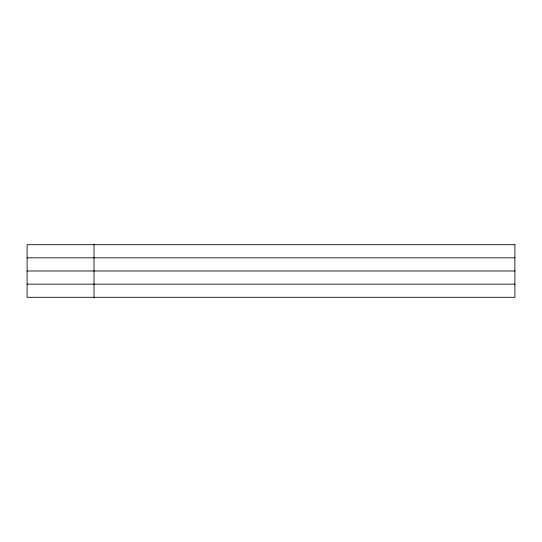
<?xml version="1.0" encoding="UTF-8"?>
<svg xmlns="http://www.w3.org/2000/svg" width="542" height="542" viewBox="0 0 542 542"><rect width="100%" height="100%" fill="white"/><g stroke="black" fill="none" stroke-linecap="round" stroke-linejoin="round"><path stroke-width="0.81" d="M27.1 257.843L514.9 257.843M27.1 271L514.9 271M27.1 284.157L514.9 284.157M94.017 244.693L94.017 297.307M514.9 244.693L27.1 244.693L27.1 297.307L514.9 297.307L514.9 244.693"/></g></svg>
